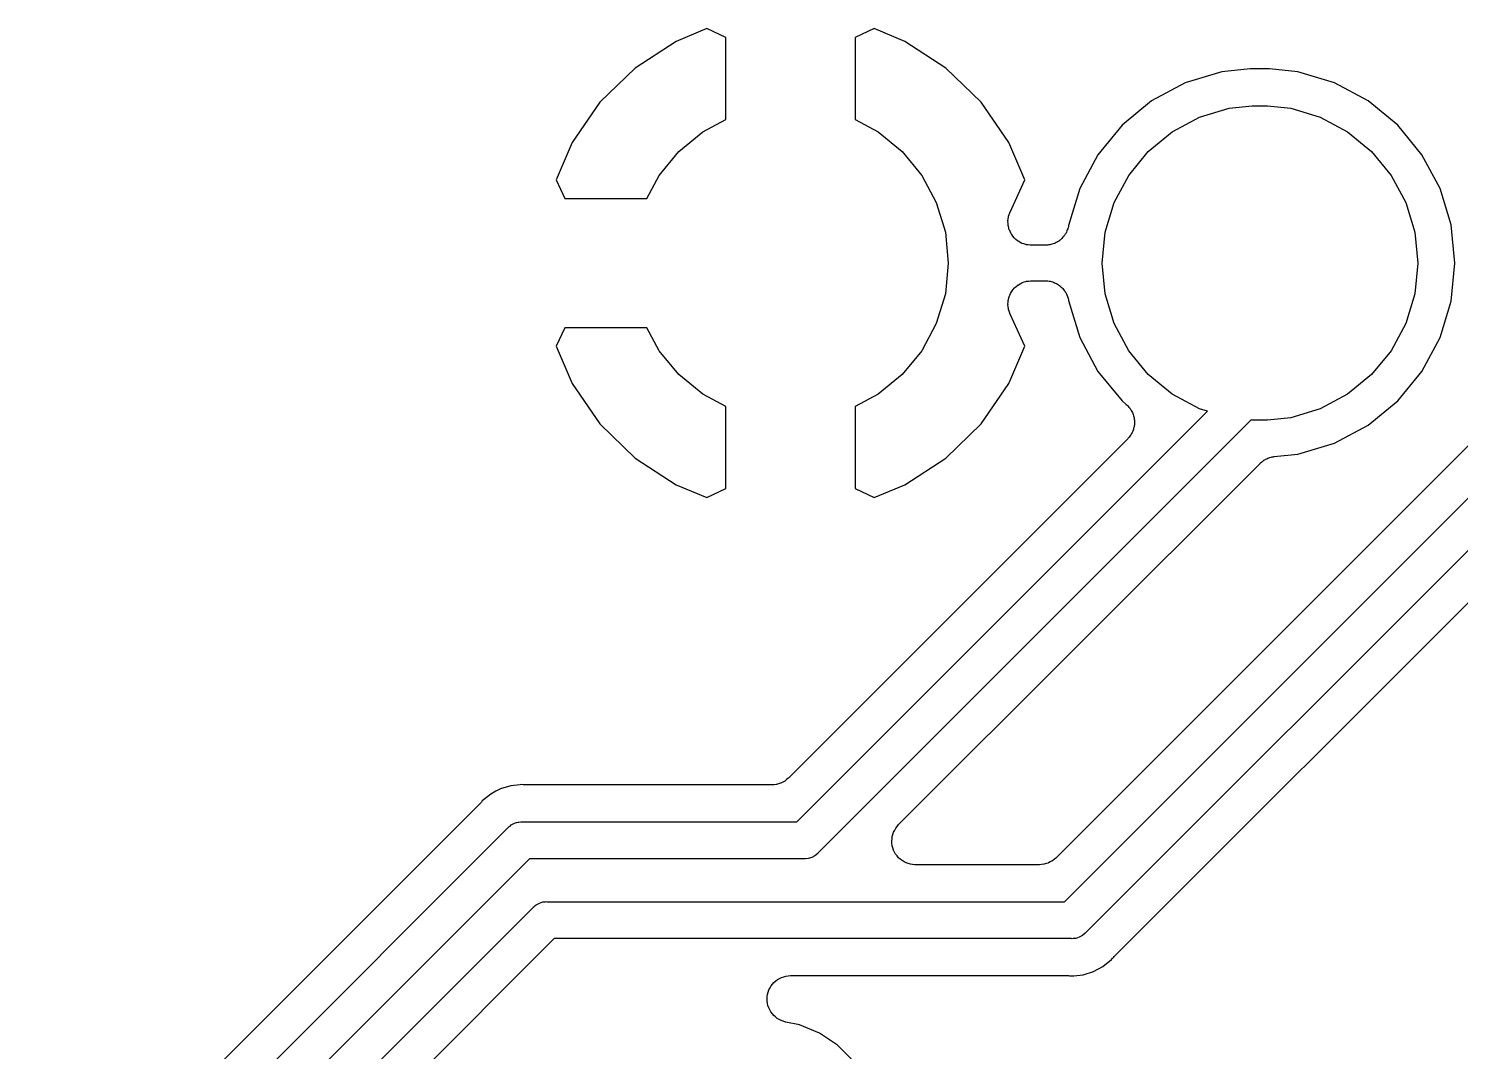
# Model space of a CAD drawing. Extents: x 69 to 176, y -105 to -48.
# Drawn here: x 156.4 to 164.15, y -61.03 to -55.5 of the extents above; entities that cross this region are included whole.
import ezdxf

# ---------------------------------------------------------------- set-up
doc = ezdxf.new("R2010")
doc.units = 0
doc.layers.add('BLACK', color=7, linetype='CONTINUOUS')

msp = doc.modelspace()

# ---------------------------------------------------------------- linework, layer by layer
at = {"layer": 'BLACK', "linetype": 'CONTINUOUS'}
for p, q in [((160.076, -55.5006), (159.91, -55.5696)), ((160.178, -55.5484), (160.076, -55.5006)), ((160.178, -55.9923), (160.178, -55.5484)), ((160.98, -55.5006), (160.878, -55.5484)), ((160.878, -55.5484), (160.878, -55.9923)), ((161.146, -55.5696), (160.98, -55.5006)), ((159.91, -55.5696), (159.687, -55.7139)), ((161.369, -55.7139), (161.146, -55.5696)), ((159.687, -55.7139), (159.497, -55.8983)), ((161.559, -55.8983), (161.369, -55.7139)), ((162.862, -55.7342), (162.664, -55.7942)), ((163.016, -55.719), (162.862, -55.7342)), ((163.12, -55.719), (163.016, -55.719)), ((163.274, -55.7342), (163.12, -55.719)), ((163.472, -55.7942), (163.274, -55.7342)), ((162.664, -55.7942), (162.482, -55.8917)), ((163.654, -55.8917), (163.472, -55.7942)), ((159.497, -55.8983), (159.347, -56.1162)), ((161.709, -56.1162), (161.559, -55.8983)), ((162.482, -55.8917), (162.322, -56.0229)), ((162.741, -55.9799), (162.901, -55.9313)), ((162.901, -55.9313), (163.026, -55.919)), ((163.026, -55.919), (163.11, -55.919)), ((163.11, -55.919), (163.235, -55.9313)), ((163.235, -55.9313), (163.395, -55.9799)), ((163.814, -56.0229), (163.654, -55.8917)), ((160.053, -56.0588), (160.178, -55.9923)), ((160.878, -55.9923), (161.003, -56.0588)), ((162.593, -56.0588), (162.741, -55.9799)), ((163.395, -55.9799), (163.543, -56.0588)), ((159.924, -56.1651), (160.053, -56.0588)), ((161.003, -56.0588), (161.132, -56.1651)), ((162.322, -56.0229), (162.191, -56.1828)), ((162.464, -56.1651), (162.593, -56.0588)), ((163.543, -56.0588), (163.672, -56.1651)), ((163.945, -56.1828), (163.814, -56.0229)), ((159.347, -56.1162), (159.26, -56.3186)), ((159.818, -56.2945), (159.924, -56.1651)), ((161.132, -56.1651), (161.238, -56.2945)), ((161.796, -56.3186), (161.709, -56.1162)), ((162.358, -56.2945), (162.464, -56.1651)), ((163.672, -56.1651), (163.778, -56.2945)), ((162.191, -56.1828), (162.093, -56.3652)), ((164.043, -56.3652), (163.945, -56.1828)), ((159.26, -56.3186), (159.306, -56.419)), ((159.751, -56.419), (159.818, -56.2945)), ((161.238, -56.2945), (161.317, -56.4421)), ((161.716, -56.4929), (161.796, -56.3186)), ((162.279, -56.4421), (162.358, -56.2945)), ((163.778, -56.2945), (163.857, -56.4421)), ((162.093, -56.3652), (162.032, -56.5664)), ((164.103, -56.5632), (164.043, -56.3652)), ((159.306, -56.419), (159.751, -56.419)), ((161.317, -56.4421), (161.366, -56.6024)), ((162.23, -56.6024), (162.279, -56.4421)), ((163.857, -56.4421), (163.906, -56.6024)), ((161.704, -56.5409), (161.706, -56.5307)), ((161.705, -56.543), (161.704, -56.5409)), ((161.704, -56.5451), (161.705, -56.543)), ((161.705, -56.5553), (161.704, -56.5451)), ((161.706, -56.5656), (161.705, -56.5553)), ((161.706, -56.5307), (161.707, -56.5205)), ((161.707, -56.5205), (161.708, -56.5184)), ((161.708, -56.5163), (161.711, -56.5066)), ((161.708, -56.5184), (161.708, -56.5163)), ((161.711, -56.5066), (161.714, -56.4968)), ((161.714, -56.4968), (161.715, -56.4949)), ((161.715, -56.4949), (161.716, -56.4929)), ((161.366, -56.6024), (161.382, -56.769)), ((161.706, -56.5677), (161.706, -56.5656)), ((161.707, -56.5698), (161.706, -56.5677)), ((161.709, -56.5796), (161.707, -56.5698)), ((161.712, -56.5896), (161.709, -56.5796)), ((161.713, -56.5915), (161.712, -56.5896)), ((161.714, -56.5936), (161.713, -56.5915)), ((161.718, -56.6027), (161.714, -56.5936)), ((161.723, -56.6119), (161.718, -56.6027)), ((161.724, -56.6136), (161.723, -56.6119)), ((161.725, -56.6155), (161.724, -56.6136)), ((161.732, -56.6236), (161.725, -56.6155)), ((161.738, -56.6318), (161.732, -56.6236)), ((161.739, -56.6332), (161.738, -56.6318)), ((161.741, -56.6349), (161.739, -56.6332)), ((161.748, -56.6415), (161.741, -56.6349)), ((161.997, -56.6361), (161.992, -56.6403)), ((162, -56.6317), (161.997, -56.6361)), ((162.005, -56.6277), (162, -56.6317)), ((162.008, -56.6222), (162.005, -56.6277)), ((162.013, -56.617), (162.008, -56.6222)), ((162.015, -56.612), (162.013, -56.617)), ((162.019, -56.6072), (162.015, -56.612)), ((162.021, -56.6011), (162.019, -56.6072)), ((162.024, -56.5952), (162.021, -56.6011)), ((162.026, -56.5897), (162.024, -56.5952)), ((162.028, -56.5844), (162.026, -56.5897)), ((162.03, -56.5779), (162.028, -56.5844)), ((162.032, -56.5715), (162.03, -56.5779)), ((162.032, -56.5664), (162.032, -56.5715)), ((162.214, -56.769), (162.23, -56.6024)), ((163.906, -56.6024), (163.922, -56.769)), ((164.123, -56.769), (164.103, -56.5632)), ((161.756, -56.6483), (161.748, -56.6415)), ((161.758, -56.6494), (161.756, -56.6483)), ((161.76, -56.6508), (161.758, -56.6494)), ((161.769, -56.6557), (161.76, -56.6508)), ((161.777, -56.661), (161.769, -56.6557)), ((161.779, -56.6617), (161.777, -56.661)), ((161.781, -56.6627), (161.779, -56.6617)), ((161.791, -56.6658), (161.781, -56.6627)), ((161.801, -56.6693), (161.791, -56.6658)), ((161.803, -56.6696), (161.801, -56.6693)), ((161.805, -56.6702), (161.803, -56.6696)), ((161.815, -56.6714), (161.805, -56.6702)), ((161.825, -56.6729), (161.815, -56.6714)), ((161.827, -56.6727), (161.825, -56.6729)), ((161.83, -56.673), (161.827, -56.6727)), ((161.831, -56.673), (161.83, -56.673)), ((161.907, -56.673), (161.831, -56.673)), ((161.913, -56.6724), (161.907, -56.673)), ((161.919, -56.6725), (161.913, -56.6724)), ((161.925, -56.6712), (161.919, -56.6725)), ((161.932, -56.6706), (161.925, -56.6712)), ((161.937, -56.6689), (161.932, -56.6706)), ((161.943, -56.6678), (161.937, -56.6689)), ((161.949, -56.6653), (161.943, -56.6678)), ((161.956, -56.6634), (161.949, -56.6653)), ((161.961, -56.6607), (161.956, -56.6634)), ((161.966, -56.6586), (161.961, -56.6607)), ((161.972, -56.6549), (161.966, -56.6586)), ((161.978, -56.6518), (161.972, -56.6549)), ((161.982, -56.6481), (161.978, -56.6518)), ((161.987, -56.645), (161.982, -56.6481)), ((161.992, -56.6403), (161.987, -56.645)), ((161.382, -56.769), (161.366, -56.9356)), ((162.23, -56.9356), (162.214, -56.769)), ((163.922, -56.769), (163.906, -56.9356)), ((164.103, -56.9748), (164.123, -56.769)), ((161.793, -56.8716), (161.802, -56.8683)), ((161.802, -56.8683), (161.805, -56.868)), ((161.805, -56.868), (161.807, -56.8674)), ((161.807, -56.8674), (161.817, -56.8664)), ((161.817, -56.8664), (161.827, -56.8651)), ((161.827, -56.8651), (161.829, -56.8652)), ((161.829, -56.8652), (161.831, -56.865)), ((161.831, -56.865), (161.907, -56.865)), ((161.907, -56.865), (161.909, -56.865)), ((161.909, -56.865), (161.915, -56.8657)), ((161.915, -56.8657), (161.92, -56.8657)), ((161.92, -56.8657), (161.927, -56.867)), ((161.927, -56.867), (161.934, -56.8678)), ((161.934, -56.8678), (161.939, -56.8695)), ((161.939, -56.8695), (161.945, -56.8707)), ((161.366, -56.9356), (161.317, -57.0959)), ((161.71, -56.9566), (161.713, -56.9467)), ((161.713, -56.9467), (161.714, -56.9448)), ((161.714, -56.9428), (161.719, -56.9338)), ((161.714, -56.9448), (161.714, -56.9428)), ((161.719, -56.9338), (161.724, -56.9246)), ((161.724, -56.9246), (161.725, -56.9229)), ((161.725, -56.9229), (161.726, -56.921)), ((161.726, -56.921), (161.733, -56.9131)), ((161.733, -56.9131), (161.739, -56.9049)), ((161.739, -56.9049), (161.74, -56.9035)), ((161.74, -56.9035), (161.742, -56.9019)), ((161.742, -56.9019), (161.75, -56.8954)), ((161.75, -56.8954), (161.758, -56.8886)), ((161.758, -56.8886), (161.759, -56.8876)), ((161.759, -56.8876), (161.761, -56.8862)), ((161.761, -56.8862), (161.77, -56.8814)), ((161.77, -56.8814), (161.779, -56.8763)), ((161.779, -56.8763), (161.781, -56.8756)), ((161.781, -56.8756), (161.783, -56.8746)), ((161.783, -56.8746), (161.793, -56.8716)), ((161.945, -56.8707), (161.951, -56.8733)), ((161.951, -56.8733), (161.957, -56.8753)), ((161.957, -56.8753), (161.962, -56.878)), ((161.962, -56.878), (161.968, -56.8803)), ((161.968, -56.8803), (161.973, -56.884)), ((161.973, -56.884), (161.979, -56.8872)), ((161.979, -56.8872), (161.983, -56.8909)), ((161.983, -56.8909), (161.988, -56.8941)), ((161.988, -56.8941), (161.993, -56.8989)), ((161.993, -56.8989), (161.998, -56.9031)), ((161.998, -56.9031), (162.002, -56.9076)), ((162.002, -56.9076), (162.006, -56.9117)), ((162.006, -56.9117), (162.009, -56.9173)), ((162.009, -56.9173), (162.014, -56.9225)), ((162.014, -56.9225), (162.016, -56.9276)), ((162.016, -56.9276), (162.019, -56.9323)), ((162.019, -56.9323), (162.022, -56.9385)), ((162.022, -56.9385), (162.025, -56.9444)), ((162.025, -56.9444), (162.027, -56.9499)), ((162.279, -57.0959), (162.23, -56.9356)), ((163.906, -56.9356), (163.857, -57.0959)), ((161.704, -56.9911), (161.705, -56.9809)), ((161.705, -56.9932), (161.704, -56.9911)), ((161.704, -56.9954), (161.705, -56.9932)), ((161.706, -57.0056), (161.704, -56.9954)), ((161.705, -56.9809), (161.706, -56.9706)), ((161.706, -56.9706), (161.707, -56.9686)), ((161.707, -57.0158), (161.706, -57.0056)), ((161.707, -56.9665), (161.71, -56.9566)), ((161.707, -56.9686), (161.707, -56.9665)), ((161.707, -57.0178), (161.707, -57.0158)), ((161.707, -57.02), (161.707, -57.0178)), ((161.711, -57.0297), (161.707, -57.02)), ((162.027, -56.9499), (162.029, -56.9552)), ((162.029, -56.9552), (162.03, -56.9618)), ((162.03, -56.9618), (162.032, -56.9682)), ((162.032, -56.9682), (162.032, -56.9722)), ((162.032, -56.9722), (162.093, -57.1728)), ((164.043, -57.1728), (164.103, -56.9748)), ((161.317, -57.0959), (161.238, -57.2435)), ((161.714, -57.0396), (161.711, -57.0297)), ((161.715, -57.0415), (161.714, -57.0396)), ((161.715, -57.0435), (161.715, -57.0415)), ((161.716, -57.0451), (161.715, -57.0435)), ((161.796, -57.2194), (161.716, -57.0451)), ((162.358, -57.2435), (162.279, -57.0959)), ((163.857, -57.0959), (163.778, -57.2435)), ((159.306, -57.119), (159.26, -57.2194)), ((159.751, -57.119), (159.306, -57.119)), ((159.818, -57.2435), (159.751, -57.119)), ((162.093, -57.1728), (162.191, -57.3552)), ((163.945, -57.3552), (164.043, -57.1728)), ((159.26, -57.2194), (159.347, -57.4218)), ((159.924, -57.3729), (159.818, -57.2435)), ((161.238, -57.2435), (161.132, -57.3729)), ((161.709, -57.4218), (161.796, -57.2194)), ((162.464, -57.3729), (162.358, -57.2435)), ((163.778, -57.2435), (163.672, -57.3729)), ((164.618, -57.335), (161.965, -59.9878)), ((162.011, -60.225), (164.94, -57.2953)), ((160.053, -57.4792), (159.924, -57.3729)), ((161.132, -57.3729), (161.003, -57.4792)), ((162.191, -57.3552), (162.322, -57.5151)), ((162.593, -57.4792), (162.464, -57.3729)), ((163.672, -57.3729), (163.543, -57.4792)), ((163.814, -57.5151), (163.945, -57.3552)), ((159.347, -57.4218), (159.497, -57.6397)), ((160.178, -57.5457), (160.053, -57.4792)), ((161.003, -57.4792), (160.878, -57.5457)), ((161.559, -57.6397), (161.709, -57.4218)), ((165.082, -57.4367), (162.126, -60.3922)), ((162.741, -57.5581), (162.593, -57.4792)), ((163.543, -57.4792), (163.395, -57.5581)), ((160.178, -57.9896), (160.178, -57.5457)), ((160.878, -57.5457), (160.878, -57.9896)), ((162.322, -57.5151), (162.343, -57.5326)), ((162.343, -57.5326), (162.345, -57.5337)), ((162.345, -57.5337), (162.349, -57.5379)), ((162.349, -57.5379), (162.353, -57.5416)), ((162.353, -57.5416), (162.357, -57.5467)), ((162.357, -57.5467), (162.362, -57.5515)), ((162.362, -57.5515), (162.365, -57.5564)), ((162.365, -57.5564), (162.369, -57.5609)), ((162.369, -57.5609), (162.372, -57.5667)), ((162.372, -57.5667), (162.375, -57.5723)), ((162.785, -57.5713), (162.741, -57.5581)), ((163.395, -57.5581), (163.235, -57.6067)), ((163.654, -57.6463), (163.814, -57.5151)), ((159.497, -57.6397), (159.687, -57.8241)), ((160.563, -59.7932), (162.785, -57.5713)), ((163.02, -57.6184), (160.678, -59.9604)), ((161.369, -57.8241), (161.559, -57.6397)), ((162.375, -57.5723), (162.378, -57.5777)), ((162.378, -57.5777), (162.38, -57.5828)), ((162.38, -57.5828), (162.382, -57.5891)), ((162.382, -57.5891), (162.385, -57.5953)), ((162.385, -57.5953), (162.386, -57.601)), ((162.386, -57.601), (162.387, -57.6065)), ((162.387, -57.6065), (162.388, -57.6131)), ((162.388, -57.6131), (162.389, -57.6196)), ((162.389, -57.6444), (162.388, -57.6501)), ((162.389, -57.6196), (162.389, -57.6254)), ((162.389, -57.6254), (162.39, -57.6312)), ((162.39, -57.6312), (162.389, -57.6378)), ((162.389, -57.6378), (162.389, -57.6444)), ((163.026, -57.619), (163.02, -57.6184)), ((163.11, -57.619), (163.026, -57.619)), ((163.235, -57.6067), (163.11, -57.619)), ((162.353, -57.7206), (160.517, -59.556)), ((162.356, -57.7161), (162.353, -57.7206)), ((162.36, -57.712), (162.356, -57.7161)), ((162.364, -57.7065), (162.36, -57.712)), ((162.368, -57.7014), (162.364, -57.7065)), ((162.371, -57.6963), (162.368, -57.7014)), ((162.374, -57.6915), (162.371, -57.6963)), ((162.377, -57.6854), (162.374, -57.6915)), ((162.38, -57.6796), (162.377, -57.6854)), ((162.382, -57.674), (162.38, -57.6796)), ((162.384, -57.6687), (162.382, -57.674)), ((162.385, -57.6622), (162.384, -57.6687)), ((162.387, -57.6559), (162.385, -57.6622)), ((162.388, -57.6501), (162.387, -57.6559)), ((163.472, -57.7438), (163.654, -57.6463)), ((162.279, -60.5223), (165.042, -57.7593)), ((163.274, -57.8038), (163.472, -57.7438)), ((159.687, -57.8241), (159.91, -57.9684)), ((161.113, -59.8082), (163.069, -57.853)), ((161.146, -57.9684), (161.369, -57.8241)), ((163.069, -57.853), (163.07, -57.8517)), ((163.07, -57.8517), (163.074, -57.8483)), ((163.074, -57.8483), (163.078, -57.8444)), ((163.078, -57.8444), (163.084, -57.8406)), ((163.084, -57.8406), (163.089, -57.8363)), ((163.089, -57.8363), (163.094, -57.8337)), ((163.094, -57.8337), (163.099, -57.8307)), ((163.099, -57.8307), (163.105, -57.828)), ((163.105, -57.828), (163.111, -57.8249)), ((163.111, -57.8249), (163.117, -57.8233)), ((163.117, -57.8233), (163.122, -57.8212)), ((163.122, -57.8212), (163.129, -57.8199)), ((163.129, -57.8199), (163.135, -57.8179)), ((163.135, -57.8179), (163.141, -57.8175)), ((163.141, -57.8175), (163.146, -57.8164)), ((163.146, -57.8164), (163.274, -57.8038)), ((159.91, -57.9684), (160.076, -58.0374)), ((160.076, -58.0374), (160.178, -57.9896)), ((160.878, -57.9896), (160.98, -58.0374)), ((160.98, -58.0374), (161.146, -57.9684)), ((160.486, -59.5781), (160.476, -59.5836)), ((160.497, -59.5727), (160.486, -59.5781)), ((160.498, -59.572), (160.497, -59.5723)), ((160.497, -59.5723), (160.497, -59.5727)), ((160.507, -59.5645), (160.498, -59.572)), ((160.516, -59.5572), (160.507, -59.5645)), ((160.517, -59.5563), (160.516, -59.5572)), ((160.517, -59.556), (160.517, -59.5563)), ((160.517, -59.5563), (160.517, -59.5563)), ((160.517, -59.5563), (160.517, -59.5563)), ((158.906, -59.6426), (158.867, -59.6746)), ((158.934, -59.6273), (158.906, -59.6426)), ((158.958, -59.6147), (158.934, -59.6273)), ((158.934, -59.6273), (158.934, -59.6273)), ((159.014, -59.5975), (158.958, -59.6147)), ((159.065, -59.5926), (159.014, -59.5975)), ((159.073, -59.5917), (159.065, -59.5926)), ((159.065, -59.5926), (159.065, -59.5926)), ((159.082, -59.5926), (159.073, -59.5917)), ((159.087, -59.5926), (159.082, -59.5926)), ((159.092, -59.5932), (159.087, -59.5926)), ((159.094, -59.5932), (159.092, -59.5932)), ((160.427, -59.5932), (159.094, -59.5932)), ((160.439, -59.5921), (160.427, -59.5932)), ((160.451, -59.591), (160.439, -59.5921)), ((160.452, -59.5908), (160.451, -59.5908)), ((160.451, -59.5908), (160.451, -59.591)), ((160.463, -59.5874), (160.452, -59.5908)), ((160.474, -59.5841), (160.463, -59.5874)), ((160.475, -59.5838), (160.474, -59.5841)), ((160.476, -59.5836), (160.475, -59.5838)), ((158.846, -59.6959), (151.888, -66.654)), ((158.85, -59.6918), (158.846, -59.6959)), ((158.854, -59.688), (158.85, -59.6918)), ((158.855, -59.6867), (158.854, -59.688)), ((158.86, -59.68), (158.855, -59.6867)), ((158.867, -59.6746), (158.86, -59.68)), ((158.867, -59.6746), (158.867, -59.6746)), ((159.01, -59.8156), (159.017, -59.8097)), ((159.017, -59.8097), (159.035, -59.8004)), ((159.035, -59.8004), (159.045, -59.7973)), ((159.045, -59.7973), (159.054, -59.7946)), ((159.054, -59.7946), (159.057, -59.7943)), ((159.057, -59.7943), (159.068, -59.7932)), ((159.068, -59.7932), (159.073, -59.7927)), ((159.068, -59.7932), (159.068, -59.7932)), ((159.073, -59.7927), (159.078, -59.7932)), ((159.078, -59.7932), (160.563, -59.7932)), ((161.106, -59.8176), (161.113, -59.8082)), ((150.888, -67.9374), (158.999, -59.826)), ((158.999, -59.826), (159.002, -59.8221)), ((159.002, -59.8221), (159.006, -59.819)), ((159.006, -59.819), (159.01, -59.8156)), ((159.006, -59.819), (159.006, -59.819)), ((161.076, -59.8971), (161.078, -59.8849)), ((161.078, -59.8849), (161.079, -59.8729)), ((161.079, -59.8725), (161.082, -59.8607)), ((161.079, -59.8727), (161.079, -59.8725)), ((161.079, -59.8729), (161.079, -59.8727)), ((161.082, -59.8607), (161.086, -59.8492)), ((161.086, -59.8488), (161.092, -59.8379)), ((161.086, -59.849), (161.086, -59.8488)), ((161.086, -59.8492), (161.086, -59.849)), ((161.092, -59.8379), (161.098, -59.8274)), ((161.098, -59.827), (161.106, -59.8176)), ((161.098, -59.8272), (161.098, -59.827)), ((161.098, -59.8274), (161.098, -59.8272)), ((160.675, -59.9643), (160.66, -59.9767)), ((160.678, -59.9604), (160.675, -59.9643)), ((161.076, -59.8973), (161.076, -59.8971)), ((161.076, -59.8976), (161.076, -59.8973)), ((161.077, -59.9096), (161.076, -59.8976)), ((161.079, -59.9218), (161.077, -59.9096)), ((161.079, -59.922), (161.079, -59.9218)), ((161.079, -59.9222), (161.079, -59.922)), ((161.082, -59.9339), (161.079, -59.9222)), ((161.086, -59.9456), (161.082, -59.9339)), ((161.086, -59.9458), (161.086, -59.9456)), ((161.086, -59.946), (161.086, -59.9458)), ((161.091, -59.9569), (161.086, -59.946)), ((161.097, -59.9675), (161.091, -59.9569)), ((161.097, -59.9677), (161.097, -59.9675)), ((161.097, -59.9679), (161.097, -59.9677)), ((161.105, -59.9774), (161.097, -59.9679)), ((159.115, -59.9932), (151.003, -68.1047)), ((160.599, -59.9932), (159.115, -59.9932)), ((160.604, -59.9937), (160.599, -59.9932)), ((160.609, -59.9932), (160.604, -59.9937)), ((160.624, -59.9918), (160.609, -59.9932)), ((160.609, -59.9932), (160.609, -59.9932)), ((160.643, -59.986), (160.624, -59.9918)), ((160.66, -59.9767), (160.643, -59.986)), ((161.113, -59.9869), (161.105, -59.9774)), ((161.113, -59.987), (161.113, -59.9869)), ((161.113, -59.9872), (161.113, -59.987)), ((161.122, -59.995), (161.113, -59.9872)), ((161.132, -60.0028), (161.122, -59.995)), ((161.132, -60.0029), (161.132, -60.0028)), ((161.132, -60.003), (161.132, -60.0029)), ((161.143, -60.0089), (161.132, -60.003)), ((161.153, -60.0147), (161.143, -60.0089)), ((161.153, -60.0148), (161.153, -60.0147)), ((161.154, -60.0149), (161.153, -60.0148)), ((161.165, -60.0185), (161.154, -60.0149)), ((161.177, -60.0222), (161.165, -60.0185)), ((161.177, -60.0223), (161.177, -60.0222)), ((161.177, -60.0222), (161.177, -60.0222)), ((161.189, -60.0236), (161.177, -60.0223)), ((161.201, -60.025), (161.189, -60.0236)), ((161.202, -60.025), (161.201, -60.025)), ((161.203, -60.025), (161.202, -60.025)), ((161.202, -60.025), (161.202, -60.025)), ((161.202, -60.025), (161.202, -60.025)), ((161.875, -60.025), (161.203, -60.025)), ((161.887, -60.0239), (161.875, -60.025)), ((161.898, -60.0228), (161.887, -60.0239)), ((161.899, -60.0226), (161.898, -60.0228)), ((161.9, -60.0226), (161.899, -60.0226)), ((161.911, -60.0192), (161.9, -60.0226)), ((161.922, -60.0159), (161.911, -60.0192)), ((161.923, -60.0156), (161.922, -60.0159)), ((161.924, -60.0154), (161.923, -60.0156)), ((161.934, -60.0099), (161.924, -60.0154)), ((161.944, -60.0045), (161.934, -60.0099)), ((161.945, -60.0041), (161.944, -60.0045)), ((161.955, -59.9964), (161.945, -60.0038)), ((161.945, -60.0038), (161.945, -60.0041)), ((161.964, -59.989), (161.955, -59.9964)), ((161.965, -59.9881), (161.964, -59.989)), ((161.965, -59.9878), (161.965, -59.9881)), ((161.965, -59.9881), (161.965, -59.9881)), ((161.965, -59.9881), (161.965, -59.9881)), ((151.001, -68.3897), (159.133, -60.2578)), ((159.133, -60.2578), (159.136, -60.2539)), ((159.136, -60.2539), (159.14, -60.2508)), ((159.14, -60.2508), (159.146, -60.2463)), ((159.14, -60.2508), (159.14, -60.2508)), ((159.146, -60.2463), (159.151, -60.2415)), ((159.151, -60.2415), (159.169, -60.2322)), ((159.169, -60.2322), (159.188, -60.2264)), ((159.188, -60.2264), (159.202, -60.225)), ((159.202, -60.225), (159.207, -60.2245)), ((159.202, -60.225), (159.202, -60.225)), ((159.207, -60.2245), (159.212, -60.225)), ((159.212, -60.225), (162.011, -60.225)), ((159.249, -60.425), (151.178, -68.4954)), ((162.047, -60.425), (159.249, -60.425)), ((162.052, -60.4255), (162.047, -60.425)), ((162.057, -60.425), (162.052, -60.4255)), ((162.072, -60.4236), (162.057, -60.425)), ((162.057, -60.425), (162.057, -60.425)), ((162.09, -60.4178), (162.072, -60.4236)), ((162.108, -60.4085), (162.09, -60.4178)), ((162.123, -60.3961), (162.108, -60.4085)), ((162.126, -60.3922), (162.123, -60.3961)), ((162.167, -60.6035), (162.219, -60.5756)), ((162.219, -60.5756), (162.265, -60.5382)), ((162.265, -60.5382), (162.271, -60.5315)), ((162.271, -60.5315), (162.272, -60.5302)), ((162.272, -60.5302), (162.276, -60.5264)), ((162.276, -60.5264), (162.279, -60.5223)), ((160.43, -60.6715), (160.438, -60.6619)), ((160.438, -60.6618), (160.448, -60.6538)), ((160.438, -60.6619), (160.438, -60.6618)), ((160.438, -60.6618), (160.438, -60.6618)), ((160.448, -60.6538), (160.458, -60.6462)), ((160.458, -60.6462), (160.469, -60.6404)), ((160.458, -60.6462), (160.458, -60.6462)), ((160.458, -60.6462), (160.458, -60.6462)), ((160.469, -60.6404), (160.48, -60.6346)), ((160.48, -60.6345), (160.491, -60.6311)), ((160.48, -60.6346), (160.48, -60.6345)), ((160.48, -60.6346), (160.48, -60.6346)), ((160.491, -60.6311), (160.503, -60.6274)), ((160.503, -60.6274), (160.515, -60.6262)), ((160.503, -60.6274), (160.503, -60.6274)), ((160.503, -60.6274), (160.503, -60.6274)), ((160.515, -60.6262), (160.528, -60.625)), ((160.528, -60.625), (162.031, -60.625)), ((162.031, -60.625), (162.033, -60.625)), ((162.033, -60.625), (162.038, -60.6256)), ((162.038, -60.6256), (162.043, -60.6256)), ((162.043, -60.6256), (162.052, -60.6264)), ((162.052, -60.6264), (162.061, -60.6256)), ((162.061, -60.6256), (162.111, -60.6207)), ((162.061, -60.6256), (162.061, -60.6256)), ((162.111, -60.6207), (162.167, -60.6035)), ((160.401, -60.751), (160.402, -60.7386)), ((160.402, -60.7386), (160.403, -60.7265)), ((160.403, -60.7265), (160.404, -60.7264)), ((160.404, -60.7264), (160.407, -60.7143)), ((160.404, -60.7264), (160.404, -60.7264)), ((160.407, -60.7143), (160.411, -60.7028)), ((160.411, -60.7027), (160.417, -60.6916)), ((160.411, -60.7028), (160.411, -60.7027)), ((160.411, -60.7027), (160.411, -60.7027)), ((160.417, -60.6916), (160.423, -60.681)), ((160.423, -60.6809), (160.43, -60.6715)), ((160.423, -60.681), (160.423, -60.6809)), ((160.423, -60.6809), (160.423, -60.6809)), ((160.401, -60.7511), (160.401, -60.751)), ((160.402, -60.7633), (160.401, -60.7511)), ((160.401, -60.7511), (160.401, -60.7511)), ((160.403, -60.7757), (160.402, -60.7633)), ((160.403, -60.7758), (160.403, -60.7757)), ((160.403, -60.7757), (160.403, -60.7757)), ((160.406, -60.787), (160.403, -60.7758)), ((160.41, -60.7995), (160.406, -60.787)), ((160.41, -60.7996), (160.41, -60.7995)), ((160.41, -60.7995), (160.41, -60.7995)), ((160.416, -60.8098), (160.41, -60.7996)), ((160.422, -60.8214), (160.416, -60.8098)), ((160.422, -60.8215), (160.422, -60.8214)), ((160.43, -60.8314), (160.422, -60.8215)), ((160.422, -60.8215), (160.422, -60.8215)), ((160.437, -60.8408), (160.43, -60.8314)), ((160.437, -60.8409), (160.437, -60.8408)), ((160.437, -60.8408), (160.437, -60.8408)), ((160.447, -60.8488), (160.437, -60.8409)), ((160.456, -60.8567), (160.447, -60.8488)), ((160.456, -60.8568), (160.456, -60.8567)), ((160.466, -60.8624), (160.456, -60.8568)), ((160.456, -60.8568), (160.456, -60.8568)), ((160.478, -60.8687), (160.466, -60.8624)), ((160.489, -60.8724), (160.478, -60.8687)), ((160.478, -60.8687), (160.478, -60.8687)), ((160.478, -60.8687), (160.478, -60.8687)), ((160.501, -60.8762), (160.489, -60.8724)), ((160.502, -60.8762), (160.501, -60.8762)), ((160.501, -60.8762), (160.501, -60.8762)), ((160.501, -60.8762), (160.501, -60.8762)), ((160.503, -60.8766), (160.502, -60.8762)), ((160.576, -60.8911), (160.503, -60.8766)), ((160.685, -60.9363), (160.576, -60.8911)), ((160.783, -61.002), (160.685, -60.9363)), ((160.867, -61.0855), (160.783, -61.002))]:
    msp.add_line(p, q, dxfattribs=at)

doc.saveas('drawing.dxf')
